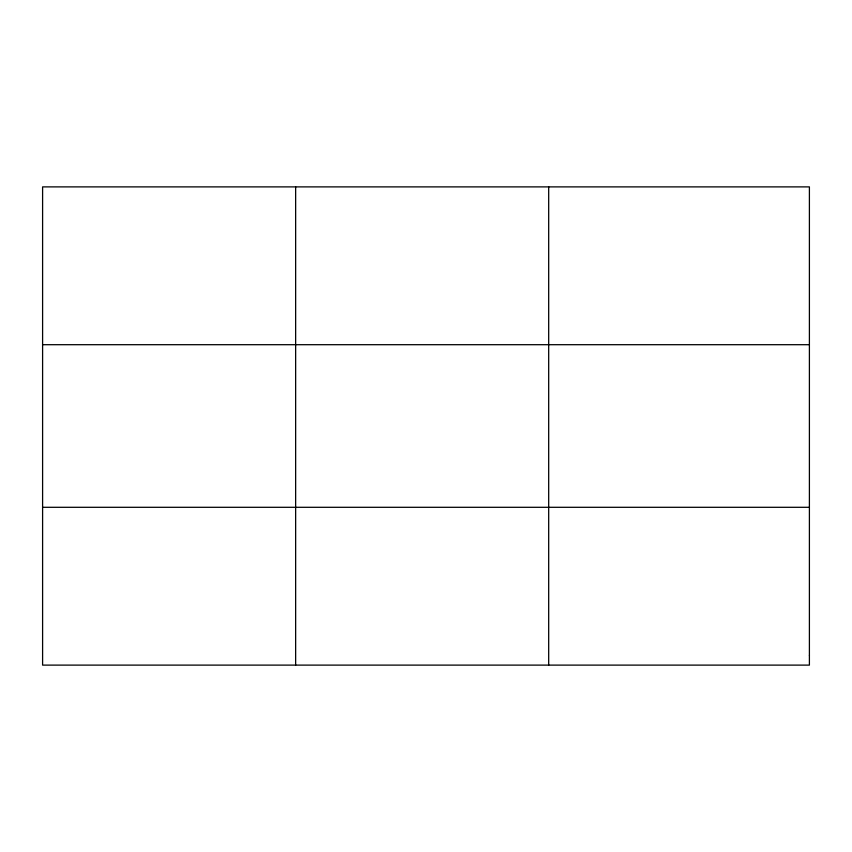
<?xml version="1.0" encoding="UTF-8"?>
<svg xmlns="http://www.w3.org/2000/svg" width="852" height="852" viewBox="0 0 852 852"><rect width="100%" height="100%" fill="white"/><g stroke="black" fill="none" stroke-linecap="round" stroke-linejoin="round"><path stroke-width="1.28" d="M295.644 665.114L295.644 186.886M548.688 665.114L548.688 186.886M42.6 344.698L809.4 344.698M42.6 507.302L809.4 507.302M809.4 655.252L809.4 665.114L42.6 665.114L42.6 186.886L809.4 186.886L809.4 655.252"/></g></svg>
